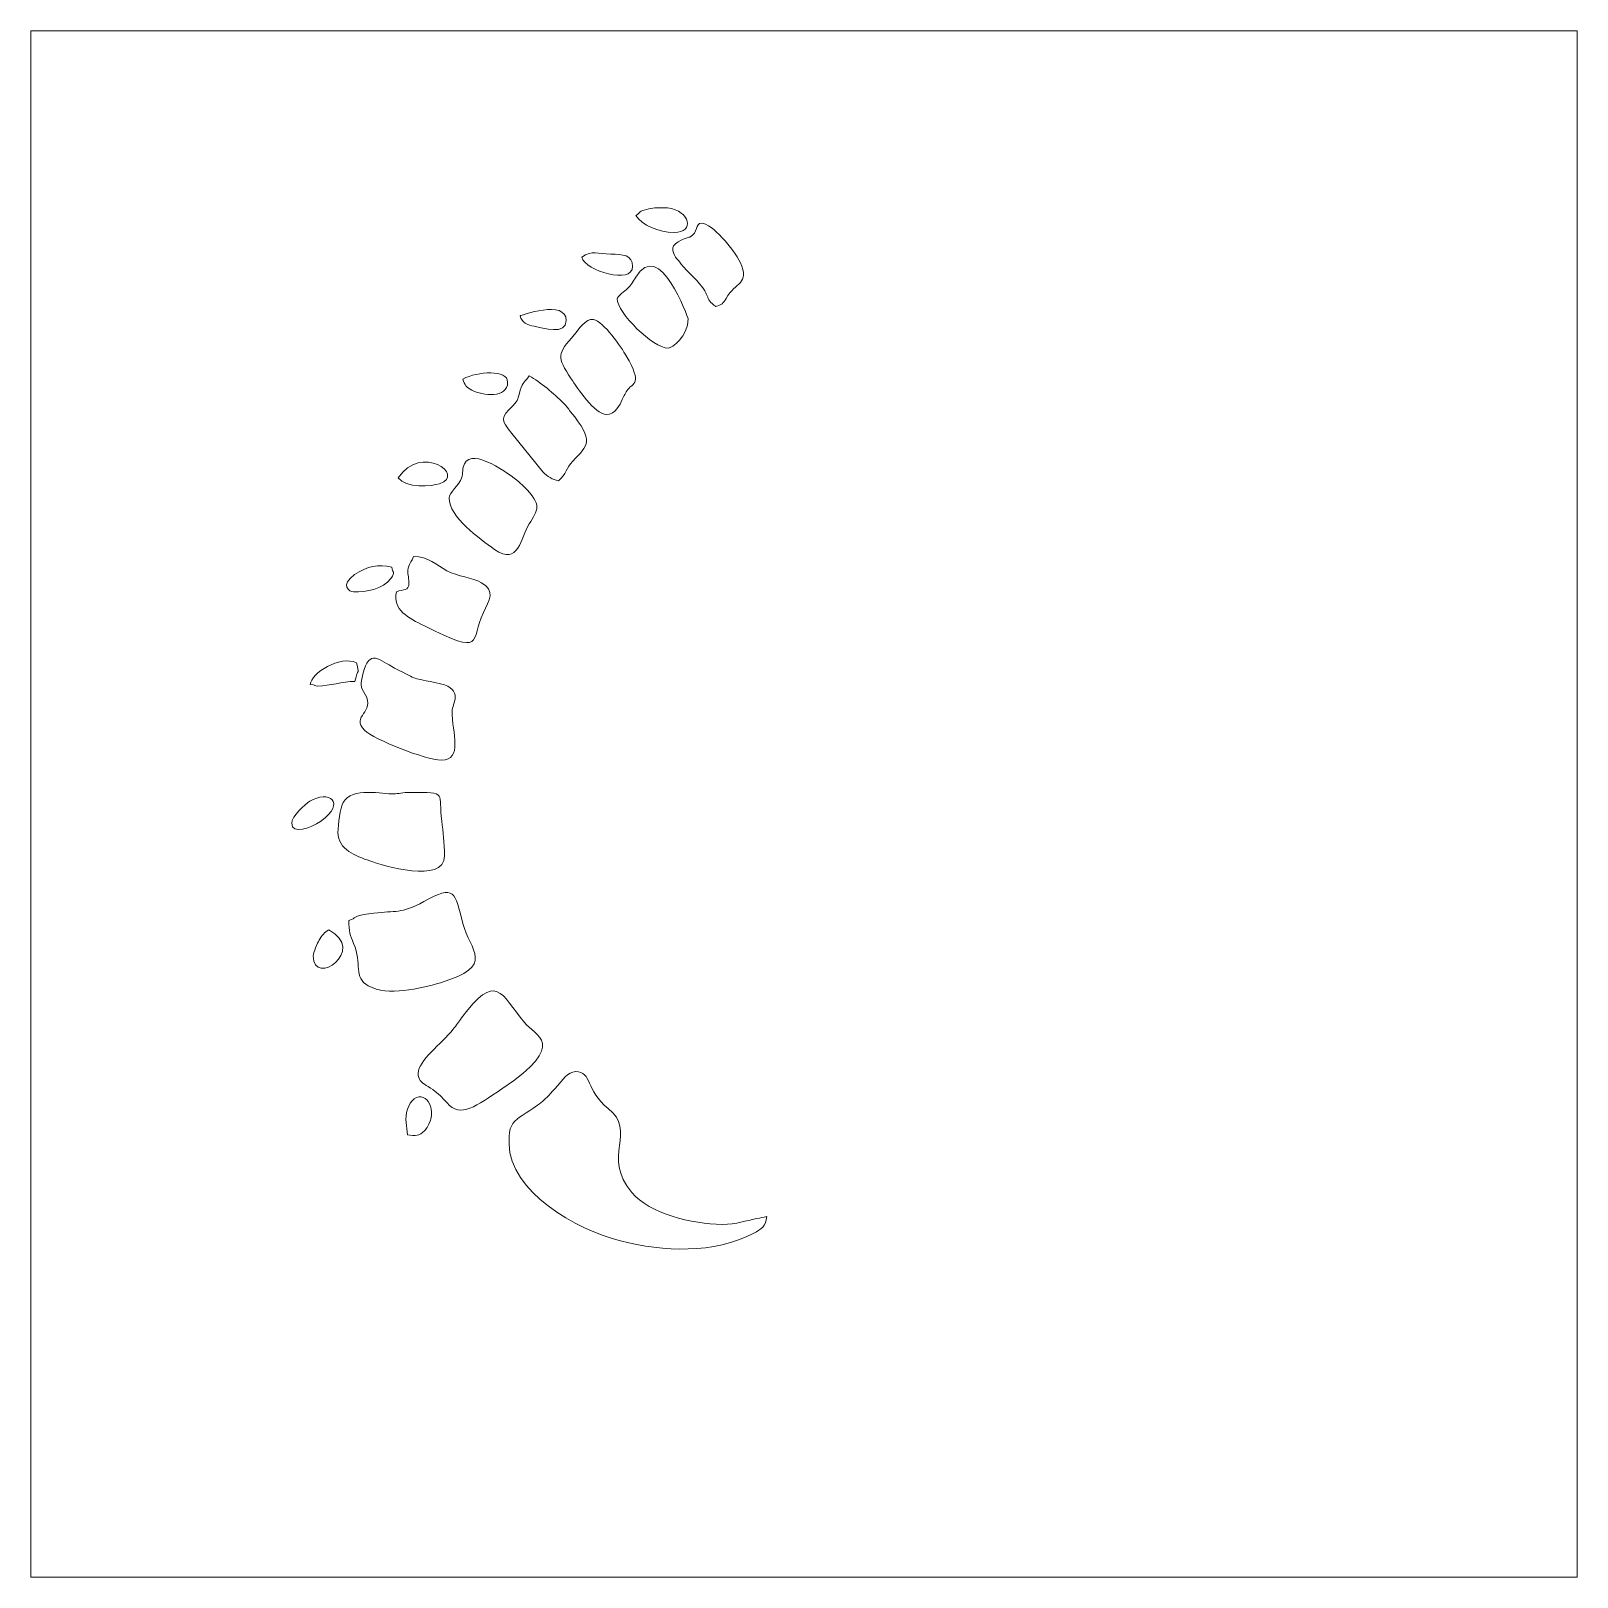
# Model space of a CAD drawing. Header units: inches. Extents: x 2.51 to 5.35, y 14.32 to 17.16.
import ezdxf

# ---------------------------------------------------------------- set-up
doc = ezdxf.new("R2010")
doc.units = ezdxf.units.IN
doc.header["$MEASUREMENT"] = 0
doc.layers.add('Layer 1', color=7, linetype='Continuous')

msp = doc.modelspace()

# ---------------------------------------------------------------- linework, layer by layer
at = {"layer": 'Layer 1', "color": 250, "lineweight": 18}
msp.add_lwpolyline([(2.5053, 14.3206), (5.3467, 14.3206), (5.3467, 17.162), (2.5053, 17.162), (2.5053, 14.3206)], close=True, dxfattribs=at)
at = {"layer": 'Layer 1', "color": 250, "lineweight": 9}
for points, knots in [([(3.6167, 16.8227), (3.6282, 16.8055), (3.6586, 16.7916), (3.6875, 16.7916), (3.6875, 16.7916), (3.7248, 16.7916), (3.7182, 16.8311), (3.6749, 16.8369), (3.6749, 16.8369), (3.6749, 16.8369), (3.6521, 16.8369), (3.6521, 16.8369), (3.6521, 16.8369), (3.6472, 16.8363), (3.642, 16.8354), (3.6365, 16.834), (3.6365, 16.834), (3.6228, 16.8306), (3.6263, 16.8292), (3.6167, 16.8227)], [0, 0, 0, 0, 0.166667, 0.166667, 0.166667, 0.166667, 0.333333, 0.333333, 0.333333, 0.333333, 0.5, 0.5, 0.5, 0.5, 0.666667, 0.666667, 0.666667, 0.666667, 1, 1, 1, 1]), ([(3.6847, 16.7632), (3.6847, 16.7497), (3.6938, 16.7421), (3.7005, 16.7336), (3.7005, 16.7336), (3.7091, 16.7226), (3.7143, 16.7182), (3.7237, 16.7087), (3.7237, 16.7087), (3.7577, 16.6744), (3.741, 16.671), (3.7641, 16.6555), (3.7641, 16.6555), (3.7737, 16.6581), (3.7784, 16.6619), (3.783, 16.6705), (3.783, 16.6705), (3.7997, 16.7014), (3.8274, 16.6954), (3.8086, 16.7368), (3.8086, 16.7368), (3.7975, 16.7612), (3.7555, 16.8086), (3.7386, 16.8086), (3.7386, 16.8086), (3.7245, 16.8086), (3.7328, 16.7915), (3.7159, 16.7831), (3.7159, 16.7831), (3.7159, 16.7831), (3.6847, 16.7742), (3.6847, 16.7632)], [0, 0, 0, 0, 0.111111, 0.111111, 0.111111, 0.111111, 0.222222, 0.222222, 0.222222, 0.222222, 0.333333, 0.333333, 0.333333, 0.333333, 0.444444, 0.444444, 0.444444, 0.444444, 0.555556, 0.555556, 0.555556, 0.555556, 0.666667, 0.666667, 0.666667, 0.666667, 0.777778, 0.777778, 0.777778, 0.777778, 1, 1, 1, 1]), ([(3.5827, 16.6697), (3.5827, 16.6442), (3.6486, 16.579), (3.6762, 16.579), (3.6762, 16.579), (3.6834, 16.579), (3.7131, 16.6006), (3.7131, 16.6328), (3.7131, 16.6328), (3.7131, 16.6331), (3.6605, 16.7841), (3.6168, 16.7092), (3.6168, 16.7092), (3.6126, 16.7021), (3.6076, 16.6938), (3.6012, 16.688), (3.6012, 16.688), (3.5969, 16.6841), (3.5827, 16.6746), (3.5827, 16.6697)], [0, 0, 0, 0, 0.166667, 0.166667, 0.166667, 0.166667, 0.333333, 0.333333, 0.333333, 0.333333, 0.5, 0.5, 0.5, 0.5, 0.666667, 0.666667, 0.666667, 0.666667, 1, 1, 1, 1]), ([(3.5175, 16.7462), (3.5242, 16.721), (3.611, 16.695), (3.611, 16.7292), (3.611, 16.7292), (3.611, 16.7503), (3.5923, 16.7517), (3.5713, 16.7519), (3.5713, 16.7519), (3.5453, 16.7521), (3.5383, 16.7601), (3.5175, 16.7462)], [0, 0, 0, 0, 0.25, 0.25, 0.25, 0.25, 0.5, 0.5, 0.5, 0.5, 1, 1, 1, 1]), ([(3.4041, 16.6385), (3.4075, 16.6255), (3.4178, 16.6218), (3.4303, 16.6193), (3.4303, 16.6193), (3.4457, 16.6163), (3.4891, 16.6022), (3.4891, 16.63), (3.4891, 16.63), (3.4891, 16.6694), (3.4042, 16.6385), (3.4041, 16.6385)], [0, 0, 0, 0, 0.25, 0.25, 0.25, 0.25, 0.5, 0.5, 0.5, 0.5, 1, 1, 1, 1]), ([(3.5628, 16.4571), (3.5798, 16.4571), (3.5876, 16.4751), (3.5921, 16.4845), (3.5921, 16.4845), (3.5955, 16.4915), (3.5976, 16.4971), (3.602, 16.5029), (3.602, 16.5029), (3.6117, 16.5157), (3.63, 16.5118), (3.5995, 16.5647), (3.5995, 16.5647), (3.5905, 16.5803), (3.5579, 16.6283), (3.5389, 16.6317), (3.5389, 16.6317), (3.5245, 16.6344), (3.5117, 16.6128), (3.5039, 16.6038), (3.5039, 16.6038), (3.4731, 16.5685), (3.4708, 16.5637), (3.4982, 16.5228), (3.4982, 16.5228), (3.5091, 16.5066), (3.5413, 16.4571), (3.5628, 16.4571)], [0, 0, 0, 0, 0.125, 0.125, 0.125, 0.125, 0.25, 0.25, 0.25, 0.25, 0.375, 0.375, 0.375, 0.375, 0.5, 0.5, 0.5, 0.5, 0.625, 0.625, 0.625, 0.625, 0.75, 0.75, 0.75, 0.75, 1, 1, 1, 1]), ([(3.2992, 16.5223), (3.3018, 16.5111), (3.3062, 16.5068), (3.3156, 16.5018), (3.3156, 16.5018), (3.3348, 16.4917), (3.3814, 16.4857), (3.3814, 16.5166), (3.3814, 16.5166), (3.3814, 16.5401), (3.3265, 16.5367), (3.2992, 16.5223)], [0, 0, 0, 0, 0.25, 0.25, 0.25, 0.25, 0.5, 0.5, 0.5, 0.5, 1, 1, 1, 1]), ([(3.4749, 16.3352), (3.4898, 16.3481), (3.4891, 16.3586), (3.5011, 16.3714), (3.5011, 16.3714), (3.5293, 16.4015), (3.5415, 16.4076), (3.4972, 16.4623), (3.4972, 16.4623), (3.4918, 16.469), (3.4908, 16.4711), (3.4842, 16.4777), (3.4842, 16.4777), (3.4667, 16.4952), (3.4417, 16.517), (3.4211, 16.5279), (3.4211, 16.5279), (3.4135, 16.5166), (3.4094, 16.5177), (3.4046, 16.5018), (3.4046, 16.5018), (3.3997, 16.4856), (3.4019, 16.4844), (3.3907, 16.4733), (3.3907, 16.4733), (3.3683, 16.451), (3.3679, 16.4481), (3.3892, 16.4224), (3.3892, 16.4224), (3.3892, 16.4224), (3.4462, 16.3518), (3.4462, 16.3518), (3.4462, 16.3518), (3.4544, 16.3426), (3.4635, 16.3378), (3.4749, 16.3352)], [0, 0, 0, 0, 0.1, 0.1, 0.1, 0.1, 0.2, 0.2, 0.2, 0.2, 0.3, 0.3, 0.3, 0.3, 0.4, 0.4, 0.4, 0.4, 0.5, 0.5, 0.5, 0.5, 0.6, 0.6, 0.6, 0.6, 0.7, 0.7, 0.7, 0.7, 0.8, 0.8, 0.8, 0.8, 1, 1, 1, 1]), ([(3.1801, 16.3408), (3.1935, 16.3208), (3.2427, 16.3254), (3.2563, 16.3298), (3.2563, 16.3298), (3.3049, 16.3457), (3.2227, 16.4044), (3.1801, 16.3408)], [0, 0, 0, 0, 0.333333, 0.333333, 0.333333, 0.333333, 1, 1, 1, 1]), ([(3.2737, 16.304), (3.2737, 16.2685), (3.3296, 16.2286), (3.3575, 16.2092), (3.3575, 16.2092), (3.4018, 16.1784), (3.4053, 16.2303), (3.4209, 16.256), (3.4209, 16.256), (3.4368, 16.2821), (3.4462, 16.2896), (3.4109, 16.325), (3.4109, 16.325), (3.4109, 16.325), (3.402, 16.3331), (3.402, 16.3331), (3.402, 16.3331), (3.3848, 16.3474), (3.3172, 16.3975), (3.3019, 16.3665), (3.3019, 16.3665), (3.2978, 16.3583), (3.2999, 16.3495), (3.2968, 16.3404), (3.2968, 16.3404), (3.2925, 16.3276), (3.2737, 16.3132), (3.2737, 16.304)], [0, 0, 0, 0, 0.125, 0.125, 0.125, 0.125, 0.25, 0.25, 0.25, 0.25, 0.375, 0.375, 0.375, 0.375, 0.5, 0.5, 0.5, 0.5, 0.625, 0.625, 0.625, 0.625, 0.75, 0.75, 0.75, 0.75, 1, 1, 1, 1]), ([(3.0979, 16.1311), (3.1221, 16.1311), (3.1515, 16.1351), (3.1668, 16.156), (3.1668, 16.156), (3.1763, 16.1691), (3.1688, 16.1663), (3.1688, 16.1764), (3.1688, 16.1764), (3.1437, 16.1823), (3.1235, 16.1789), (3.1002, 16.1628), (3.1002, 16.1628), (3.0723, 16.1435), (3.0908, 16.1311), (3.0979, 16.1311)], [0, 0, 0, 0, 0.2, 0.2, 0.2, 0.2, 0.4, 0.4, 0.4, 0.4, 0.6, 0.6, 0.6, 0.6, 1, 1, 1, 1]), ([(3.2, 16.1481), (3.2, 16.1317), (3.1893, 16.1368), (3.1773, 16.1311), (3.1773, 16.1311), (3.1686, 16.0982), (3.1998, 16.0829), (3.2283, 16.0687), (3.2283, 16.0687), (3.3414, 16.0125), (3.3119, 16.0405), (3.3369, 16.0933), (3.3369, 16.0933), (3.3476, 16.1157), (3.3597, 16.1334), (3.3332, 16.148), (3.3332, 16.148), (3.3167, 16.1571), (3.2888, 16.1596), (3.2699, 16.1698), (3.2699, 16.1698), (3.2514, 16.1798), (3.2346, 16.1963), (3.2085, 16.1963), (3.2085, 16.1963), (3.2057, 16.186), (3.2016, 16.1866), (3.1986, 16.1747), (3.1986, 16.1747), (3.1961, 16.1643), (3.2, 16.1599), (3.2, 16.1481)], [0, 0, 0, 0, 0.111111, 0.111111, 0.111111, 0.111111, 0.222222, 0.222222, 0.222222, 0.222222, 0.333333, 0.333333, 0.333333, 0.333333, 0.444444, 0.444444, 0.444444, 0.444444, 0.555556, 0.555556, 0.555556, 0.555556, 0.666667, 0.666667, 0.666667, 0.666667, 0.777778, 0.777778, 0.777778, 0.777778, 1, 1, 1, 1]), ([(3.2595, 15.8221), (3.3001, 15.8221), (3.2793, 15.871), (3.2793, 15.9128), (3.2793, 15.9128), (3.2793, 15.9234), (3.3014, 15.9524), (3.2579, 15.9622), (3.2579, 15.9622), (3.1973, 15.9759), (3.223, 15.966), (3.1735, 15.9912), (3.1735, 15.9912), (3.1456, 16.0054), (3.1271, 16.0282), (3.1155, 15.9802), (3.1155, 15.9802), (3.1109, 15.961), (3.1102, 15.958), (3.1195, 15.9428), (3.1195, 15.9428), (3.1393, 15.91), (3.0921, 15.9033), (3.1186, 15.8768), (3.1186, 15.8768), (3.1355, 15.8597), (3.2308, 15.8221), (3.2595, 15.8221)], [0, 0, 0, 0, 0.125, 0.125, 0.125, 0.125, 0.25, 0.25, 0.25, 0.25, 0.375, 0.375, 0.375, 0.375, 0.5, 0.5, 0.5, 0.5, 0.625, 0.625, 0.625, 0.625, 0.75, 0.75, 0.75, 0.75, 1, 1, 1, 1]), ([(3.0185, 15.961), (3.0298, 15.96), (3.0254, 15.9581), (3.0327, 15.9581), (3.0327, 15.9581), (3.0542, 15.9581), (3.0779, 15.9667), (3.1007, 15.9667), (3.1007, 15.9667), (3.1069, 15.993), (3.1089, 15.9779), (3.1036, 16.0007), (3.1036, 16.0007), (3.073, 16.0154), (3.0202, 15.9814), (3.0185, 15.961)], [0, 0, 0, 0, 0.2, 0.2, 0.2, 0.2, 0.4, 0.4, 0.4, 0.4, 0.6, 0.6, 0.6, 0.6, 1, 1, 1, 1]), ([(3.0696, 15.6889), (3.0696, 15.6573), (3.1027, 15.6456), (3.128, 15.6367), (3.128, 15.6367), (3.151, 15.6287), (3.2652, 15.5929), (3.2652, 15.6463), (3.2652, 15.6463), (3.2652, 15.6699), (3.2628, 15.6902), (3.2603, 15.7095), (3.2603, 15.7095), (3.2533, 15.7623), (3.273, 15.7626), (3.2028, 15.7626), (3.2028, 15.7626), (3.1879, 15.7626), (3.1815, 15.7601), (3.1715, 15.7599), (3.1715, 15.7599), (3.153, 15.7593), (3.0948, 15.7731), (3.0793, 15.7443), (3.0793, 15.7443), (3.0738, 15.7339), (3.0696, 15.7045), (3.0696, 15.6889)], [0, 0, 0, 0, 0.125, 0.125, 0.125, 0.125, 0.25, 0.25, 0.25, 0.25, 0.375, 0.375, 0.375, 0.375, 0.5, 0.5, 0.5, 0.5, 0.625, 0.625, 0.625, 0.625, 0.75, 0.75, 0.75, 0.75, 1, 1, 1, 1]), ([(2.9845, 15.7059), (2.9845, 15.685), (3.019, 15.6961), (3.0376, 15.7094), (3.0376, 15.7094), (3.0865, 15.7445), (3.0519, 15.7678), (3.0179, 15.7462), (3.0179, 15.7462), (3.008, 15.7399), (2.9845, 15.7189), (2.9845, 15.7059)], [0, 0, 0, 0, 0.25, 0.25, 0.25, 0.25, 0.5, 0.5, 0.5, 0.5, 1, 1, 1, 1]), ([(3.0894, 15.5273), (3.0894, 15.5067), (3.0923, 15.4998), (3.0983, 15.4851), (3.0983, 15.4851), (3.1141, 15.4469), (3.0975, 15.4224), (3.1252, 15.4071), (3.1252, 15.4071), (3.1607, 15.3876), (3.2206, 15.4018), (3.2577, 15.4128), (3.2577, 15.4128), (3.3614, 15.4436), (3.3116, 15.4716), (3.2991, 15.5215), (3.2991, 15.5215), (3.2844, 15.5799), (3.2846, 15.5935), (3.2275, 15.5621), (3.2275, 15.5621), (3.1849, 15.5388), (3.1757, 15.5458), (3.1355, 15.5407), (3.1355, 15.5407), (3.0901, 15.535), (3.1064, 15.5318), (3.0894, 15.5273)], [0, 0, 0, 0, 0.125, 0.125, 0.125, 0.125, 0.25, 0.25, 0.25, 0.25, 0.375, 0.375, 0.375, 0.375, 0.5, 0.5, 0.5, 0.5, 0.625, 0.625, 0.625, 0.625, 0.75, 0.75, 0.75, 0.75, 1, 1, 1, 1]), ([(3.0242, 15.4621), (3.0242, 15.4032), (3.124, 15.4725), (3.0526, 15.5103), (3.0526, 15.5103), (3.045, 15.5052), (3.04, 15.4996), (3.0349, 15.4911), (3.0349, 15.4911), (3.032, 15.4864), (3.0242, 15.4677), (3.0242, 15.4621)], [0, 0, 0, 0, 0.25, 0.25, 0.25, 0.25, 0.5, 0.5, 0.5, 0.5, 1, 1, 1, 1]), ([(3.217, 15.2466), (3.217, 15.2224), (3.2385, 15.2293), (3.2701, 15.192), (3.2701, 15.192), (3.2947, 15.163), (3.3241, 15.1867), (3.3706, 15.2177), (3.3706, 15.2177), (3.4958, 15.3012), (3.4306, 15.3166), (3.4121, 15.3397), (3.4121, 15.3397), (3.3696, 15.3929), (3.3598, 15.4342), (3.2968, 15.3482), (3.2968, 15.3482), (3.2913, 15.3407), (3.2871, 15.3349), (3.281, 15.3272), (3.281, 15.3272), (3.2599, 15.3003), (3.217, 15.2696), (3.217, 15.2466)], [0, 0, 0, 0, 0.142857, 0.142857, 0.142857, 0.142857, 0.285714, 0.285714, 0.285714, 0.285714, 0.428571, 0.428571, 0.428571, 0.428571, 0.571429, 0.571429, 0.571429, 0.571429, 0.714286, 0.714286, 0.714286, 0.714286, 1, 1, 1, 1]), ([(3.3842, 15.1304), (3.3842, 15.1304), (3.3842, 15.1162), (3.3842, 15.1162), (3.3842, 15.1162), (3.3842, 15.0302), (3.5078, 14.9584), (3.5889, 14.9382), (3.5889, 14.9382), (3.6679, 14.9186), (3.7599, 14.9139), (3.834, 14.9527), (3.834, 14.9527), (3.8472, 14.9596), (3.8562, 14.9654), (3.8576, 14.983), (3.8576, 14.983), (3.8505, 14.9813), (3.8471, 14.9811), (3.8386, 14.9794), (3.8386, 14.9794), (3.8199, 14.9756), (3.8025, 14.9688), (3.7754, 14.9688), (3.7754, 14.9688), (3.7202, 14.9688), (3.6422, 14.9888), (3.6097, 15.0271), (3.6097, 15.0271), (3.5527, 15.0943), (3.6204, 15.1392), (3.5661, 15.1819), (3.5661, 15.1819), (3.5239, 15.215), (3.5374, 15.2495), (3.5061, 15.2495), (3.5061, 15.2495), (3.4919, 15.2495), (3.481, 15.232), (3.4728, 15.2232), (3.4728, 15.2232), (3.4446, 15.1928), (3.4507, 15.1967), (3.408, 15.169), (3.408, 15.169), (3.3946, 15.1603), (3.3842, 15.1513), (3.3842, 15.1304)], [0, 0, 0, 0, 0.076923, 0.076923, 0.076923, 0.076923, 0.153846, 0.153846, 0.153846, 0.153846, 0.230769, 0.230769, 0.230769, 0.230769, 0.307692, 0.307692, 0.307692, 0.307692, 0.384615, 0.384615, 0.384615, 0.384615, 0.461538, 0.461538, 0.461538, 0.461538, 0.538462, 0.538462, 0.538462, 0.538462, 0.615385, 0.615385, 0.615385, 0.615385, 0.692308, 0.692308, 0.692308, 0.692308, 0.769231, 0.769231, 0.769231, 0.769231, 0.846154, 0.846154, 0.846154, 0.846154, 1, 1, 1, 1]), ([(3.1943, 15.1616), (3.1943, 15.1616), (3.1971, 15.1332), (3.1971, 15.1332), (3.1971, 15.1332), (3.2126, 15.132), (3.2186, 15.1296), (3.2289, 15.1412), (3.2289, 15.1412), (3.2553, 15.1706), (3.2366, 15.2108), (3.214, 15.2017), (3.214, 15.2017), (3.2021, 15.1969), (3.1943, 15.1779), (3.1943, 15.1616)], [0, 0, 0, 0, 0.2, 0.2, 0.2, 0.2, 0.4, 0.4, 0.4, 0.4, 0.6, 0.6, 0.6, 0.6, 1, 1, 1, 1])]:
    msp.add_open_spline(points, degree=3, knots=knots, dxfattribs=at)

doc.saveas('drawing.dxf')
